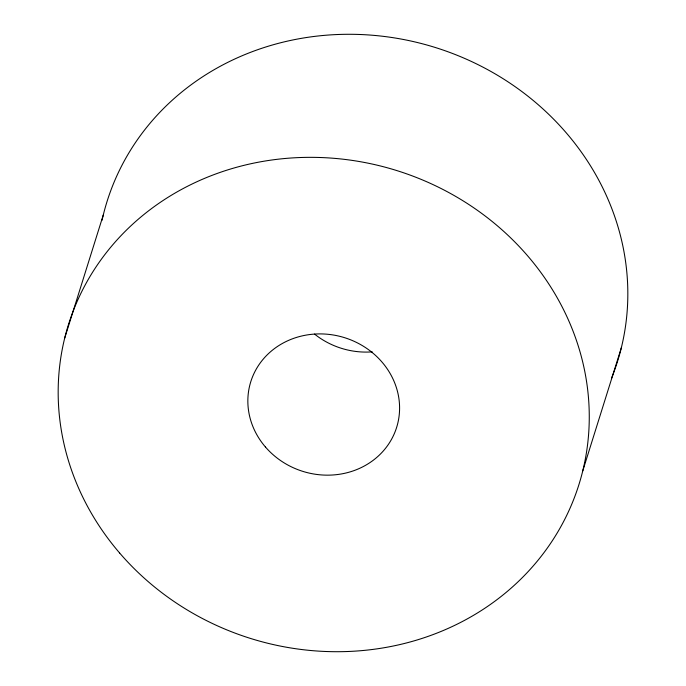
<?xml version="1.0" encoding="UTF-8"?>
<svg xmlns="http://www.w3.org/2000/svg" width="686" height="686" viewBox="0 0 686 686"><rect width="100%" height="100%" fill="white"/><g stroke="black" fill="none" stroke-linecap="round" stroke-linejoin="round"><path stroke-width="1.03" d="M64.69 338.138L103.252 215.087M582.748 470.913L621.31 347.862M372.224 351.858A76.42 70.032 17.4 0 1 314.565 334.099M102.043 220.283A267.471 245.099 17.4 0 1 434.804 47.343A267.471 245.099 17.4 0 1 611.458 378.372M265.405 446.955A76.42 70.032 17.4 0 0 394.913 432.214A76.42 70.032 17.4 0 0 310.835 334.416A76.42 70.032 17.4 0 0 265.405 446.955M119.638 553.01A267.471 245.099 17.4 0 0 572.896 501.432A267.471 245.099 17.4 0 0 278.619 159.143A267.471 245.099 17.4 0 0 119.638 553.01"/></g></svg>
